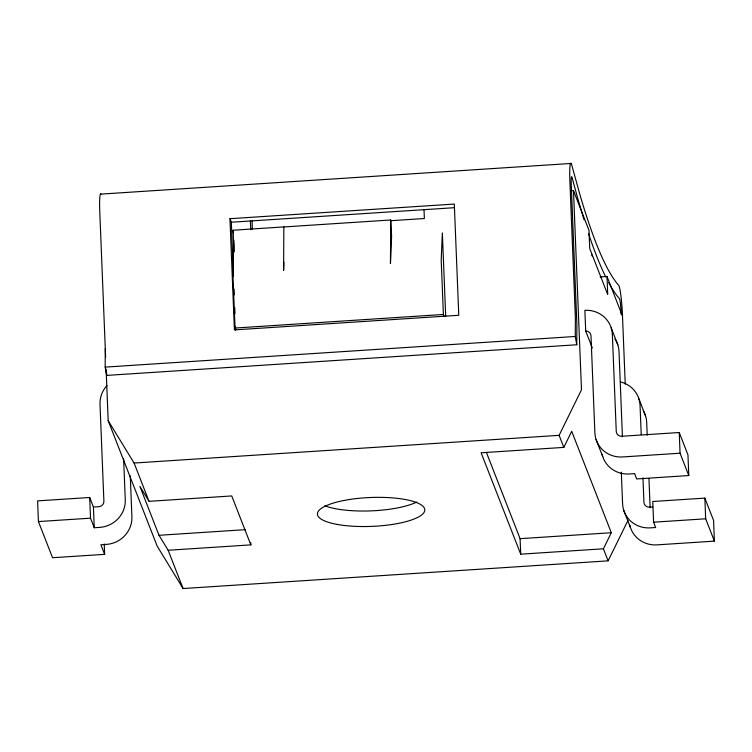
<?xml version="1.0" encoding="UTF-8"?>
<svg xmlns="http://www.w3.org/2000/svg" width="752" height="752" viewBox="0 0 752 752"><rect width="100%" height="100%" fill="white"/><g stroke="black" fill="none" stroke-linecap="round" stroke-linejoin="round"><path stroke-width="1.13" d="M584.135 219.922A1451.2 129.109 86.3 0 1 572.131 177.594A10.754 0.959 86.3 0 0 571.257 184.522L576.869 324.187L576.756 344.764L106.643 375.408L105.167 367.108L105.271 348.665M106.643 375.408L106.662 373.124M235.743 329.818L235.047 328.041L232.866 273.728L233.712 245.735L233.092 230.225L283.842 226.916L283.617 270.419L283.861 262.26M390.702 219.988L390.457 263.463L391.604 236.222L390.702 219.988L283.861 226.954M576.756 344.764L575.28 336.473L575.383 318.021L569.875 180.978A24.186 2.153 86.3 0 1 571.84 165.384L579.999 194.937A1437.692 127.906 86.3 0 0 595.96 242.755A1437.758 127.915 86.3 0 0 618.68 285.328A24.186 2.153 86.3 0 1 622.487 315.699L625.232 384.103M563.812 447.393L571.717 431.319L611.31 532.717L603.414 548.791L520.713 554.177L481.12 452.789L563.812 447.393L559.112 435.342L581.484 389.799L573.485 190.651L571.144 190.811M106.107 369.11L108.175 420.65L157.187 546.149L183.093 588.543L608.124 560.842L627.958 520.478M100.392 194.138L571.116 163.457M229.943 218.691L454.311 204.065L458.776 315.276L234.408 329.902L229.943 218.691L231.325 222.235L233.487 276.087M231.325 222.235L454.528 207.693M390.984 220.703L424.363 218.522L424.006 209.47M600.162 276.896L606.996 276.454L622.496 316.16M235.047 328.041L443.389 314.468L444.084 316.235M105.167 367.108L575.28 336.473M108.175 420.65L134.082 463.044L559.112 435.342M602.117 454.321A26.875 25.775 -21.3 0 0 629.283 473.967L634.622 473.619L636.7 478.939L688.785 475.546L687.958 454.857L679.235 432.522L621.801 436.263A5.377 5.151 -21.3 0 1 616.255 431.441L612.363 334.452A26.875 25.775 -21.3 0 0 584.877 310.313L585.705 331.012L592.35 348.026M688.785 475.546L680.062 453.212L622.637 456.953A26.875 25.775 -21.3 0 1 594.888 432.832L590.987 335.843A5.377 5.151 -21.3 0 0 585.705 331.012M123.629 458.899L125.264 499.789A26.875 25.775 -21.3 0 1 99.593 527.396L94.254 527.744L93.427 507.055L89.685 497.486L37.6 500.879L38.427 521.568L52.555 557.73L104.641 554.337L104.227 543.987M149.037 501.33L231.738 495.944L250.839 544.871L168.147 550.257L159.001 535.292L139.891 486.365L149.037 501.33L134.082 463.044M93.427 507.055L98.766 506.707A5.377 5.151 -21.3 0 0 103.898 501.189L100.007 404.2A26.875 25.775 -21.3 0 1 107 385.503M38.427 521.568L90.513 518.175L94.254 527.744M629.809 525.225A26.875 25.775 -21.3 0 0 656.975 544.871L714.4 541.13L713.573 520.44L704.85 498.106L652.764 501.499L653.591 522.189L655.669 527.509L650.33 527.857A26.875 25.775 -21.3 0 1 622.581 503.737L621.312 472.19M159.001 535.292L245.537 529.652M652.698 506.961L649.493 507.168A5.377 5.151 -21.3 0 1 643.947 502.345L642.96 477.802M653.591 522.189L705.677 518.795L714.4 541.13M486.45 452.535L520.093 538.667L611.31 532.717M573.485 190.651L588.995 230.366L589.718 248.47L607.719 294.558L606.996 276.454M611.188 327.853L617.834 344.877M638.88 398.767L645.526 415.781M596.063 439.469L602.709 456.483M623.756 510.373L630.402 527.387M603.414 548.791L608.124 560.842M233.092 230.225L233.477 233.299M168.147 550.257L183.093 588.543M104.641 554.337L100.9 544.758L106.239 544.41A26.875 25.775 -21.3 0 0 131.91 516.812L130.275 475.913M704.85 498.106L705.677 518.795M679.235 432.522L680.062 453.212M647.209 435.229L646.692 422.37A26.875 25.775 -21.3 0 0 643.233 410.686M648.948 478.46L650.123 507.675M641.221 434.571L640.046 405.356A26.875 25.775 -21.3 0 0 620.579 381.96M621.199 314.505L621.105 312.155A10.754 0.959 86.3 0 0 619.413 298.657A1451.2 129.109 86.3 0 1 608.706 282.667M622.43 436.771L619.009 351.466A26.875 25.775 -21.3 0 0 614.957 338.842M520.093 538.667L520.713 554.177M445.692 316.16L442.355 232.913L441.208 260.154L443.389 314.468M252.061 221.032L252.381 228.946M250.388 220.787L250.745 229.839M250.754 542.653L250.839 544.871M233.759 240.273L234.229 251.892M234.004 288.965L234.239 294.822M234.756 307.69L234.991 313.546M235.508 326.424L235.649 329.94M105.637 357.388L99.772 211.622A24.186 2.153 86.3 0 1 101.012 194.091M89.685 497.486L90.513 518.175M605.755 276.971A1451.2 129.109 86.3 0 1 588.487 233.477M591.589 254.618A232.462 62.51 -2.3 0 1 592.501 256.62M416.749 502.045A53.749 14.457 -2.3 0 1 324.761 505.72M337.244 524.435A53.749 14.457 -2.3 0 0 424.137 512.253A53.749 14.457 -2.3 0 0 351.927 499.149A53.749 14.457 -2.3 0 0 337.244 524.435"/></g></svg>
